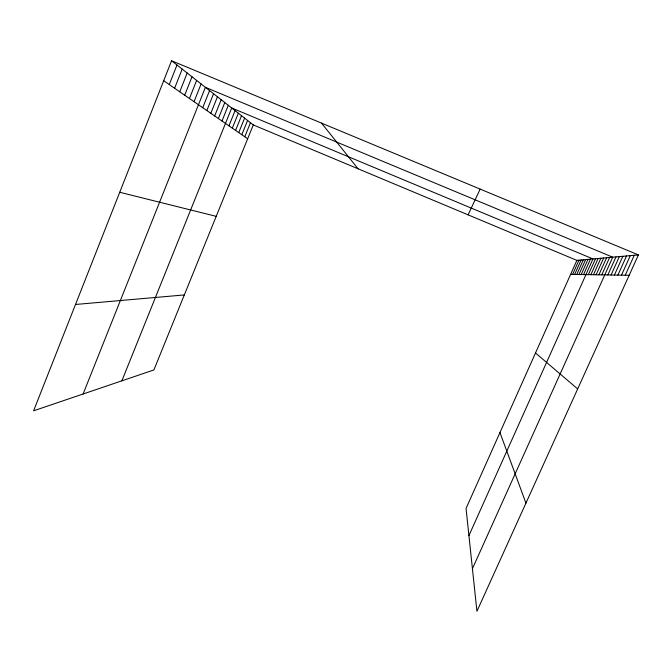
<?xml version="1.0" encoding="UTF-8"?>
<svg xmlns="http://www.w3.org/2000/svg" width="672" height="672" viewBox="0 0 672 672"><rect width="100%" height="100%" fill="white"/><g stroke="black" fill="none" stroke-linecap="round" stroke-linejoin="round"><path stroke-width="1.01" d="M171.57 60.74L33.6 410.81L153.896 369.953L253.277 124.925L171.57 60.74L638.4 254.915L476.935 611.26L466.049 508.469L576.87 260.375L638.4 254.915M169.26 84.563L176.988 64.999M174.611 88.259L182.188 69.082M179.743 91.804L187.194 73.013M184.691 95.222L192.007 76.793M189.454 98.515L196.636 80.438M194.04 101.69L201.104 83.941M83.093 394.002L205.405 87.326L612.73 257.191L472.424 568.688M202.726 107.696L209.563 90.586M206.842 110.544L213.57 93.736M210.823 113.291L217.442 96.776M214.67 115.954L221.18 99.716M218.392 118.524L224.801 102.556M221.995 121.01L228.304 105.311M121.859 380.831L231.697 107.974L592.973 258.938L468.922 535.618M228.95 125.824L235.074 110.628M232.319 128.15L238.35 113.198M235.578 130.402L241.525 115.693M238.745 132.586L244.6 118.112M241.811 134.711L247.582 120.448M244.776 136.76L250.471 122.724M572.594 274.42L578.953 260.19M574.652 274.445L581.112 259.997M576.761 274.478L583.33 259.795M578.953 274.512L585.623 259.594M581.204 274.546L587.992 259.384M583.54 274.579L590.444 259.165M588.361 274.655L595.51 258.72M590.864 274.697L598.139 258.485M593.452 274.73L600.86 258.241M596.123 274.772L603.666 257.989M598.903 274.814L606.581 257.737M601.776 274.856L609.605 257.468M607.849 274.949L615.98 256.897M611.058 274.999L619.357 256.603M614.401 275.05L622.868 256.292M617.87 275.1L626.514 255.965M621.482 275.159L630.319 255.629M625.246 275.209L634.276 255.276M468.082 214.838L480.169 189.101M75.508 304.475L184.321 294.932M570.612 274.386L629.177 275.276M119.734 192.276L216.199 216.342M253.277 124.925L576.87 260.375M163.699 80.716L247.666 138.76M535.5 352.976L577.676 388.928M321.51 123.102L358.084 168.798M499.96 432.55L525.932 503.135"/></g></svg>
